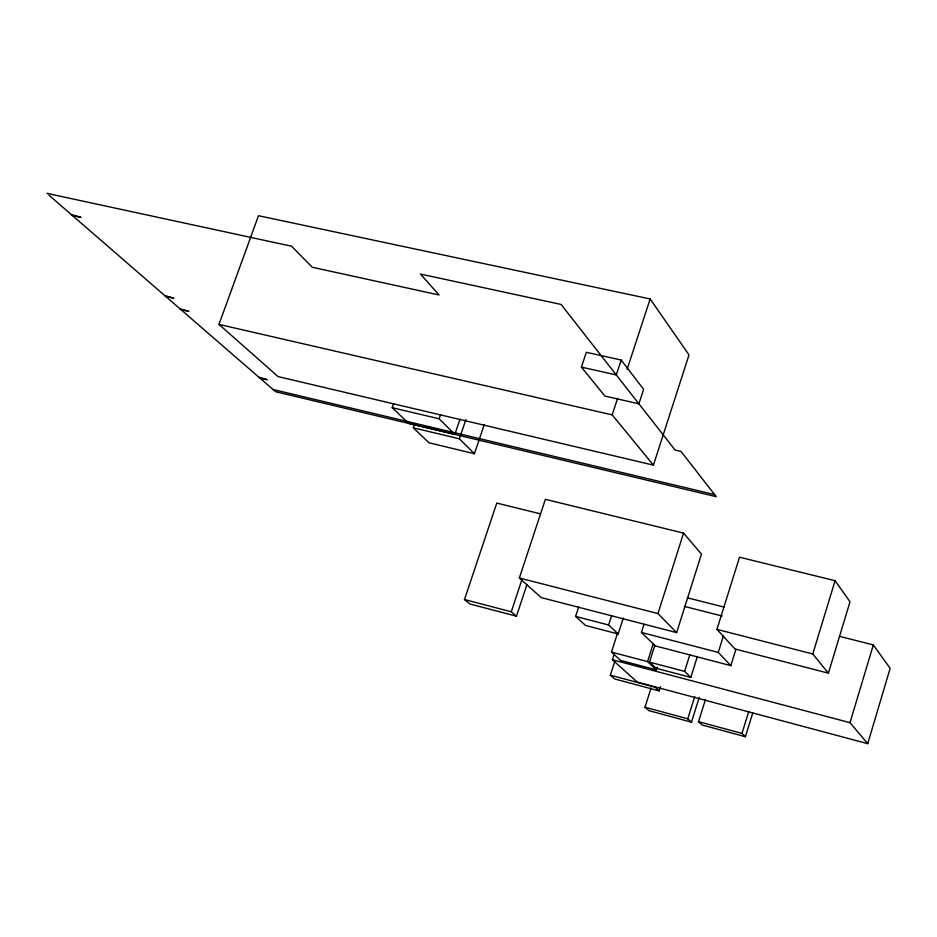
<?xml version="1.0" encoding="UTF-8"?>
<svg xmlns="http://www.w3.org/2000/svg" width="937" height="937" viewBox="0 0 937 937"><rect width="100%" height="100%" fill="white"/><g stroke="black" fill="none" stroke-linecap="round" stroke-linejoin="round"><path stroke-width="1.41" d="M614.203 654.225L612.423 659.765L637.301 682.124L867.732 743.662L890.15 668.35L873.319 644.914L839.283 636.293M867.732 743.662L850.011 722.685L873.319 644.914M828.402 673.164L850.011 601.788L835.078 580.706L739.527 557.21L716.934 629.383L734.983 648.99L828.402 673.164L812.766 653.979L716.934 629.383M812.766 653.979L835.078 580.706M752.716 713.034L745.419 736.728L741.987 733.413L748.792 711.359M735.908 649.318L730.825 665.645L718.269 652.421L723.458 635.79M745.419 736.728L702.188 725.027L698.545 721.677L705.491 699.424M654.776 645.464L649.482 662.108L655.947 668.198L690.815 677.416L697.327 656.661M699.248 697.304L691.471 722.169L687.781 718.796L694.739 696.578M676.631 632.616L701.473 554.095L683.577 533.106L545.369 499.327L519.344 578L541.188 597.583L676.631 632.616L657.961 613.571L519.344 578M614.766 661.393L610.338 675.19L614.637 678.95L659.203 690.874L660.515 686.727M690.815 677.416L684.631 671.384L689.89 654.647M657.247 667.167L656.38 669.896L647.549 661.604L653.265 643.649M691.471 722.169L648.884 710.644L644.984 707.236L651.11 687.922M730.825 665.645L655.314 645.921L641.447 632.452L644.059 624.241M657.961 613.571L683.577 533.106M656.38 669.896L620.681 660.444L611.463 652.082L617.635 632.862M578.656 607.071L575.623 616.417L585.543 625.447L618.186 633.974L623.292 618.069M653.429 465.127L689 354.912L650.161 298.962L258.495 215.709L218.977 324.401L278.09 376.592L653.429 465.127L612.177 414.892L218.977 324.401M618.186 633.974L608.628 624.991L611.65 615.609M621.184 360.042L616.288 374.952L581.408 367.128L586.328 352.3L621.184 360.042L643.614 389.312L638.893 403.824L604.939 396.082L581.408 367.128M612.177 414.892L617.612 398.33M627.099 369.354L650.161 298.962M526.969 584.442L516.486 616.206L511.274 611.791L521.839 579.851M516.486 616.206L469.929 604.002L464.483 599.539L496.786 503.075L540.59 513.874M414.728 423.723L413.322 427.811L429.041 442.803L474.438 453.719L484.265 424.66M455.347 432.976L460.044 419.167M474.438 453.719L459.364 438.809L465.912 419.553M408.637 423.348L454.867 434.358L439.137 418.792L440.554 414.669M407.607 422.364L392.228 407.7L393.645 403.613M46.85 193.338L291.548 246.208L312.326 267.279L439.066 294.968L420.408 274.049L561.064 304.431L675.12 450.076L681.058 451.458L716.231 496.68L275.619 391.725L48.97 195.189M71.399 214.632L81.039 217.407L72.43 215.522M164.736 295.565L173.732 298.189L165.615 296.338M180.021 308.823L188.899 311.412L180.876 309.573M392.228 407.7L439.137 418.792M258.952 377.271L267.291 379.719L259.701 377.916M273.065 389.511L714.591 494.584M413.322 427.811L459.364 438.809M687.512 597.841L724.395 607.188M684.443 606.415L722.111 616.007M641.447 632.452L718.269 652.421M575.623 616.417L608.628 624.991M464.483 599.539L511.274 611.791M611.463 652.082L647.549 661.604M649.482 662.108L684.631 671.384M612.423 659.765L850.011 722.685M610.338 675.19L655.139 687.161L659.203 690.874M644.984 707.236L687.781 718.796M698.545 721.677L741.987 733.413"/></g></svg>
